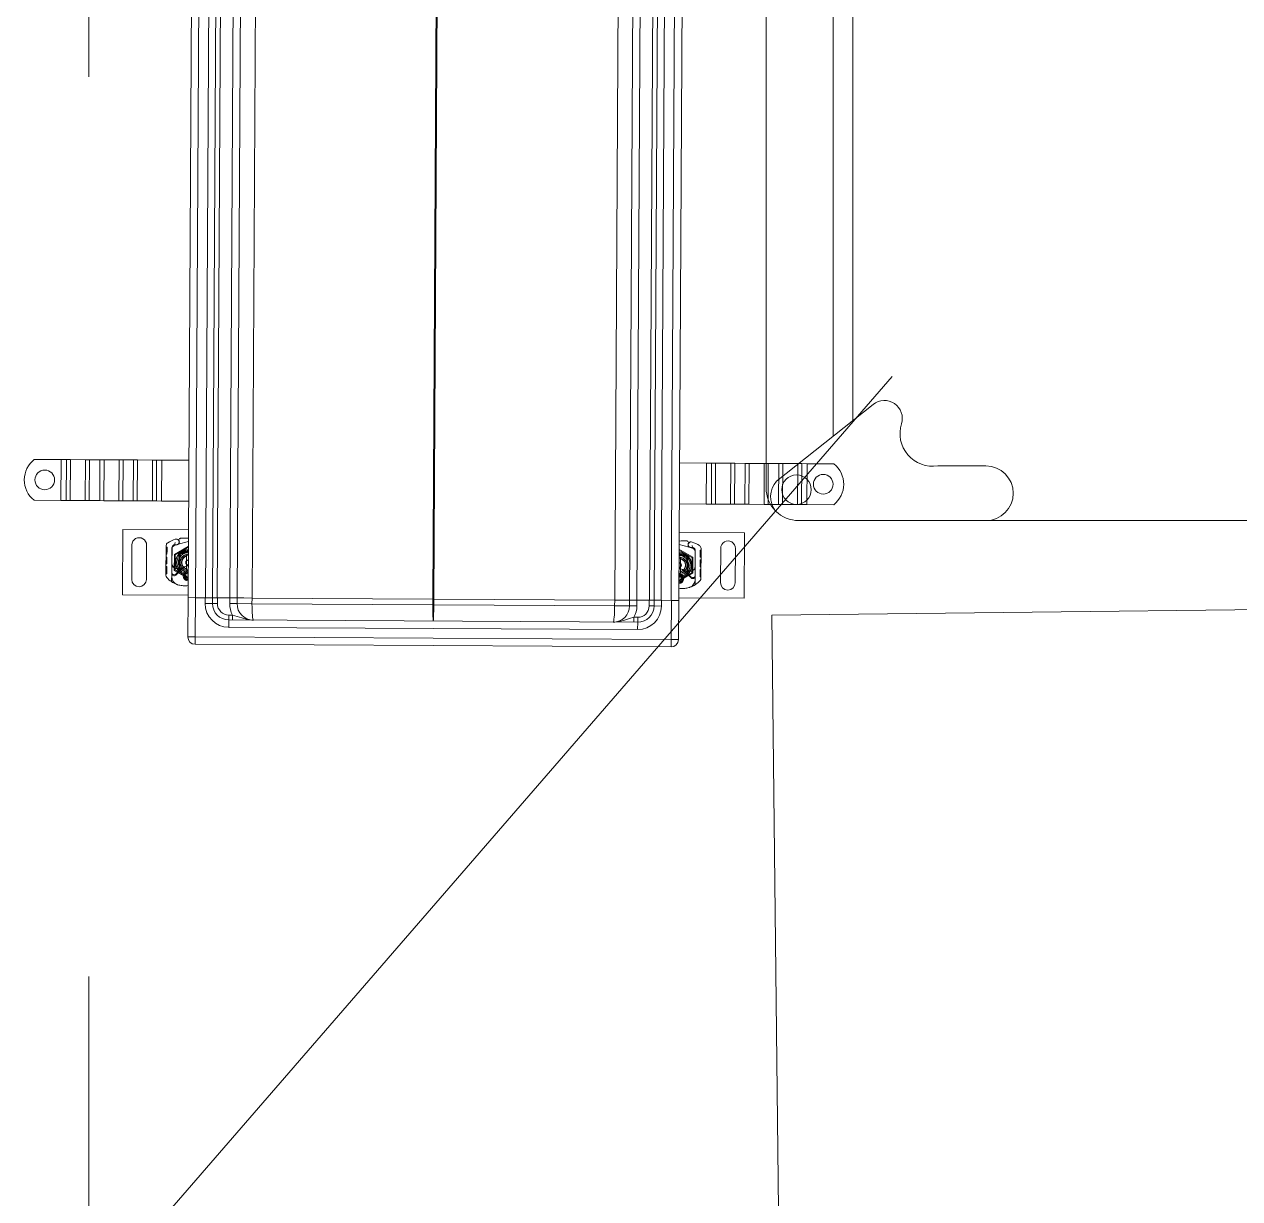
# Model space of a CAD drawing. Header units: millimetres. Extents: x -34838 to 729576, y -214038 to 121482.
# Drawn here: x 574447 to 575190, y -89583 to -88866 of the extents above; entities that cross this region are included whole.
import ezdxf

# ---------------------------------------------------------------- set-up
doc = ezdxf.new("R2010")
doc.units = ezdxf.units.MM
doc.header["$MEASUREMENT"] = 0
doc.linetypes.add('ШТРИХОВА 1_2', pattern=[1300, 750, -550])
doc.layers.add('0_Ном._пера__1', color=7, linetype='Continuous', lineweight=13)

msp = doc.modelspace()

# ---------------------------------------------------------------- linework, layer by layer
at = {"layer": '0_Ном._пера__1', "color": 7, "linetype": 'ШТРИХОВА 1_2', "lineweight": 13}
for p, q in [((574486.16, -88147.56), (574486.16, -89647.56)), ((574486.16, -88147.56), (575786.16, -89647.56)), ((574486.16, -89647.56), (575786.16, -88147.56))]:
    msp.add_line(p, q, dxfattribs=at)
at = {"layer": '0_Ном._пера__1', "color": 7, "linetype": 'Continuous', "lineweight": 13}
for p, q in [((574549.55, -88729.55), (574546.85, -89216.04)), ((574551.51, -89216.07), (574554.21, -88729.57)), ((574560.21, -88729.61), (574557.51, -89216.1)), ((574561.85, -89216.12), (574564.55, -88729.63)), ((574564.75, -89216.14), (574567.44, -88729.65)), ((574575.21, -88729.69), (574572.51, -89216.18)), ((574576.85, -89216.21), (574579.55, -88729.71)), ((574585.98, -89216.26), (574588.68, -88729.76)), ((574810.42, -88730.99), (574807.72, -89217.49)), ((574819.55, -88731.04), (574816.85, -89217.54)), ((574821.19, -89217.56), (574823.89, -88731.07)), ((574831.65, -88731.11), (574828.95, -89217.6)), ((574834.54, -88731.13), (574831.85, -89217.62)), ((574836.19, -89217.64), (574838.89, -88731.15)), ((574844.89, -88731.19), (574842.19, -89217.68)), ((574846.85, -89217.7), (574849.54, -88731.21)), ((574698.81, -88815.72), (574696.59, -89216.87)), ((574697.11, -89216.87), (574699.34, -88815.72)), ((574452.83, -89131.52), (574469.32, -89131.61)), ((574469.32, -89131.61), (574469.18, -89156.61)), ((574469.32, -89131.61), (574472.5, -89131.63)), ((574472.5, -89131.63), (574472.36, -89156.63)), ((574472.5, -89131.63), (574474.98, -89131.64)), ((574474.98, -89131.64), (574474.84, -89156.64)), ((574484.17, -89131.69), (574474.98, -89131.64)), ((574484.17, -89131.69), (574484.03, -89156.69)), ((574484.17, -89131.69), (574486.64, -89131.7)), ((574486.64, -89131.7), (574486.5, -89156.7)), ((574486.64, -89131.7), (574493.01, -89131.74)), ((574493.01, -89131.74), (574492.87, -89156.74)), ((574493.01, -89131.74), (574495.48, -89131.75)), ((574495.48, -89131.75), (574495.34, -89156.75)), ((574504.67, -89131.8), (574495.48, -89131.75)), ((574504.67, -89131.8), (574504.53, -89156.8)), ((574504.67, -89131.8), (574507.15, -89131.82)), ((574507.15, -89131.82), (574507.01, -89156.82)), ((574507.15, -89131.82), (574513.51, -89131.85)), ((574513.51, -89131.85), (574513.37, -89156.85)), ((574513.51, -89131.85), (574515.99, -89131.87)), ((574515.99, -89131.87), (574515.85, -89156.87)), ((574525.18, -89131.92), (574515.99, -89131.87)), ((574525.18, -89131.92), (574525.04, -89156.92)), ((574525.18, -89131.92), (574527.65, -89131.93)), ((574527.65, -89131.93), (574527.52, -89156.93)), ((574527.65, -89131.93), (574530.84, -89131.95)), ((574530.84, -89131.95), (574530.7, -89156.95)), ((574530.84, -89131.95), (574547.32, -89132.04)), ((574863.79, -89133.8), (574847.31, -89133.7)), ((574863.66, -89158.8), (574863.79, -89133.8)), ((574866.98, -89133.81), (574863.79, -89133.8)), ((574866.84, -89158.81), (574866.98, -89133.81)), ((574869.45, -89133.83), (574866.98, -89133.81)), ((574869.31, -89158.83), (574869.45, -89133.83)), ((574869.45, -89133.83), (574878.64, -89133.88)), ((574878.5, -89158.88), (574878.64, -89133.88)), ((574881.12, -89133.89), (574878.64, -89133.88)), ((574880.98, -89158.89), (574881.12, -89133.89)), ((574887.48, -89133.93), (574881.12, -89133.89)), ((574887.34, -89158.93), (574887.48, -89133.93)), ((574889.96, -89133.94), (574887.48, -89133.93)), ((574889.82, -89158.94), (574889.96, -89133.94)), ((574889.96, -89133.94), (574899.15, -89133.99)), ((574899.01, -89158.99), (574899.15, -89133.99)), ((574901.62, -89134.01), (574899.15, -89133.99)), ((574901.49, -89159.01), (574901.62, -89134.01)), ((574907.99, -89134.04), (574901.62, -89134.01)), ((574907.85, -89159.04), (574907.99, -89134.04)), ((574910.46, -89134.05), (574907.99, -89134.04)), ((574910.32, -89159.05), (574910.46, -89134.05)), ((574910.46, -89134.05), (574919.65, -89134.11)), ((574919.52, -89159.11), (574919.65, -89134.11)), ((574922.13, -89134.12), (574919.65, -89134.11)), ((574921.99, -89159.12), (574922.13, -89134.12)), ((574925.31, -89134.14), (574922.13, -89134.12)), ((574925.17, -89159.14), (574925.31, -89134.14)), ((574941.8, -89134.23), (574925.31, -89134.14)), ((574452.69, -89156.52), (574469.18, -89156.61)), ((574469.18, -89156.61), (574472.36, -89156.63)), ((574472.36, -89156.63), (574474.84, -89156.64)), ((574484.03, -89156.69), (574474.84, -89156.64)), ((574484.03, -89156.69), (574486.5, -89156.7)), ((574486.5, -89156.7), (574492.87, -89156.74)), ((574492.87, -89156.74), (574495.34, -89156.75)), ((574504.53, -89156.8), (574495.34, -89156.75)), ((574504.53, -89156.8), (574507.01, -89156.82)), ((574507.01, -89156.82), (574513.37, -89156.85)), ((574513.37, -89156.85), (574515.85, -89156.87)), ((574525.04, -89156.92), (574515.85, -89156.87)), ((574525.04, -89156.92), (574527.52, -89156.93)), ((574527.52, -89156.93), (574530.7, -89156.95)), ((574530.7, -89156.95), (574547.18, -89157.04)), ((574863.66, -89158.8), (574847.17, -89158.7)), ((574866.84, -89158.81), (574863.66, -89158.8)), ((574869.31, -89158.83), (574866.84, -89158.81)), ((574869.31, -89158.83), (574878.5, -89158.88)), ((574880.98, -89158.89), (574878.5, -89158.88)), ((574887.34, -89158.93), (574880.98, -89158.89)), ((574889.82, -89158.94), (574887.34, -89158.93)), ((574889.82, -89158.94), (574899.01, -89158.99)), ((574901.49, -89159.01), (574899.01, -89158.99)), ((574907.85, -89159.04), (574901.49, -89159.01)), ((574910.32, -89159.05), (574907.85, -89159.04)), ((574910.32, -89159.05), (574919.52, -89159.11)), ((574921.99, -89159.12), (574919.52, -89159.11)), ((574925.17, -89159.14), (574921.99, -89159.12)), ((574941.66, -89159.23), (574925.17, -89159.14)), ((574507.08, -89174.32), (574506.86, -89214.32)), ((574547.08, -89174.54), (574507.08, -89174.32)), ((574847.08, -89176.2), (574887.08, -89176.43)), ((574887.08, -89176.43), (574886.85, -89216.43)), ((574512.41, -89204.85), (574512.53, -89183.85)), ((574521.53, -89183.9), (574521.41, -89204.9)), ((574533.53, -89184.14), (574533.38, -89202.36)), ((574533.51, -89186.07), (574534.01, -89186.07)), ((574533.51, -89186.07), (574534.01, -89186.07)), ((574533.51, -89186.13), (574534.01, -89186.13)), ((574533.51, -89186.37), (574534.01, -89186.37)), ((574533.52, -89185.16), (574534.02, -89185.17)), ((574533.52, -89185.16), (574534.02, -89185.17)), ((574534, -89187.29), (574534.02, -89185.17)), ((574536.94, -89195.16), (574537.02, -89185.62)), ((574537.07, -89185.65), (574537.02, -89195.19)), ((574538.71, -89183.63), (574538.26, -89183.83)), ((574538.44, -89184.23), (574540.19, -89183.64)), ((574547.02, -89185.29), (574538.99, -89189.87)), ((574540.65, -89183.49), (574540.19, -89183.64)), ((574547.04, -89181.8), (574540.89, -89183.41)), ((574847.02, -89186.95), (574855, -89191.62)), ((574847.04, -89183.46), (574853.17, -89185.14)), ((574853.41, -89185.23), (574853.87, -89185.38)), ((574855.62, -89185.99), (574853.87, -89185.38)), ((574855.35, -89185.39), (574855.8, -89185.59)), ((574860.52, -89185.95), (574860.47, -89204.18)), ((574872.52, -89185.85), (574872.41, -89206.85)), ((574881.41, -89206.89), (574881.52, -89185.9)), ((574533.46, -89192.1), (574533.96, -89192.1)), ((574533.47, -89191.2), (574533.97, -89191.2)), ((574533.49, -89188.45), (574533.99, -89188.45)), ((574533.49, -89188.51), (574533.99, -89188.52)), ((574533.49, -89188.51), (574533.99, -89188.52)), ((574533.49, -89189.42), (574533.99, -89189.42)), ((574533.49, -89189.42), (574533.99, -89189.42)), ((574533.5, -89187.29), (574534, -89187.29)), ((574533.5, -89188.21), (574534, -89188.22)), ((574533.94, -89195.24), (574533.97, -89191.2)), ((574533.99, -89189.42), (574534, -89187.29)), ((574538.99, -89189.87), (574538.93, -89199.12)), ((574541.63, -89189.91), (574541.43, -89194.29)), ((574541.93, -89194.31), (574542.13, -89189.94)), ((574545.95, -89198.41), (574545.99, -89190.66)), ((574847.94, -89200.08), (574847.99, -89192.34)), ((574852.01, -89196.03), (574851.86, -89191.65)), ((574852.36, -89191.64), (574852.51, -89196.01)), ((574855, -89191.62), (574854.95, -89200.87)), ((574856.97, -89187.42), (574856.91, -89196.96)), ((574856.99, -89196.93), (574857.02, -89187.39)), ((574859.99, -89197.05), (574860, -89193.01)), ((574860.5, -89193.01), (574860, -89193.01)), ((574860.5, -89193.91), (574860, -89193.91)), ((574860.01, -89189.1), (574860.02, -89186.97)), ((574860.51, -89188.18), (574860.01, -89188.18)), ((574860.51, -89189.1), (574860.01, -89189.1)), ((574860.01, -89191.23), (574860.01, -89189.1)), ((574860.51, -89190.03), (574860.01, -89190.02)), ((574860.51, -89190.26), (574860.01, -89190.26)), ((574860.51, -89190.32), (574860.01, -89190.32)), ((574860.51, -89190.33), (574860.01, -89190.32)), ((574860.51, -89191.23), (574860.01, -89191.23)), ((574860.51, -89191.23), (574860.01, -89191.23)), ((574860.52, -89186.98), (574860.02, -89186.97)), ((574860.52, -89186.98), (574860.02, -89186.98)), ((574860.52, -89187.88), (574860.02, -89187.88)), ((574860.52, -89187.88), (574860.02, -89187.88)), ((574860.52, -89187.94), (574860.02, -89187.94)), ((574533.39, -89200.53), (574533.89, -89200.53)), ((574533.39, -89201.43), (574533.89, -89201.44)), ((574533.42, -89196.92), (574533.92, -89196.93)), ((574533.42, -89197.83), (574533.92, -89197.83)), ((574533.44, -89194.51), (574533.94, -89194.51)), ((574533.44, -89194.55), (574533.94, -89194.55)), ((574533.44, -89195.23), (574533.94, -89195.24)), ((574533.44, -89195.29), (574533.94, -89195.29)), ((574533.89, -89201.44), (574533.92, -89196.93)), ((574533.94, -89195.24), (574533.94, -89195.29)), ((574536.84, -89206.37), (574536.89, -89201.16)), ((574536.89, -89201.16), (574536.94, -89195.16)), ((574536.99, -89200.69), (574536.97, -89203.32)), ((574537.01, -89195.85), (574536.99, -89200.69)), ((574537.02, -89195.19), (574537.01, -89195.85)), ((574538.93, -89199.12), (574546.92, -89203.79)), ((574539.32, -89201.67), (574541.6, -89199.42)), ((574543.87, -89197.88), (574539.44, -89202.24)), ((574541.9, -89197.59), (574541.4, -89198.15)), ((574541.42, -89194.51), (574541.41, -89197.07)), ((574541.41, -89197.07), (574541.41, -89197.14)), ((574541.9, -89198.18), (574541.9, -89197.59)), ((574541.9, -89198.71), (574541.9, -89198.18)), ((574541.91, -89197.08), (574541.92, -89194.51)), ((574541.91, -89197.08), (574541.91, -89197.11)), ((574544.68, -89201.76), (574544.67, -89203.7)), ((574545.17, -89203.7), (574545.18, -89201.76)), ((574854.95, -89200.87), (574846.92, -89205.45)), ((574850.03, -89199.58), (574854.41, -89203.99)), ((574851.99, -89200.43), (574852, -89199.9)), ((574852, -89198.8), (574852.02, -89196.23)), ((574852, -89198.8), (574852, -89198.83)), ((574852, -89199.9), (574852, -89199.31)), ((574852, -89199.31), (574852.49, -89199.87)), ((574854.53, -89203.42), (574852.28, -89201.14)), ((574852.52, -89196.23), (574852.5, -89198.8)), ((574852.5, -89198.8), (574852.5, -89198.87)), ((574856.91, -89197.62), (574856.88, -89202.46)), ((574856.91, -89196.96), (574856.91, -89197.62)), ((574856.97, -89202.93), (574856.99, -89196.93)), ((574859.97, -89203.24), (574859.99, -89198.74)), ((574860.48, -89199.64), (574859.98, -89199.64)), ((574860.49, -89196.32), (574859.99, -89196.32)), ((574860.49, -89196.36), (574859.99, -89196.36)), ((574859.99, -89197.05), (574859.99, -89197.1)), ((574860.49, -89197.05), (574859.99, -89197.05)), ((574860.49, -89197.1), (574859.99, -89197.1)), ((574860.49, -89198.74), (574859.99, -89198.74)), ((574848.67, -89205.38), (574848.68, -89203.45)), ((574849.18, -89203.45), (574849.17, -89205.38)), ((574856.88, -89202.46), (574856.87, -89205.09)), ((574856.96, -89208.15), (574856.97, -89202.93)), ((574860.47, -89203.25), (574859.97, -89203.24)), ((574860.48, -89202.34), (574859.98, -89202.34)), ((574506.86, -89214.32), (574546.86, -89214.54)), ((574546.85, -89216.04), (574546.72, -89240.04)), ((574546.85, -89216.04), (574551.35, -89216.06)), ((574551.22, -89240.06), (574551.35, -89216.06)), ((574557.35, -89216.1), (574551.35, -89216.06)), ((574557.33, -89219.6), (574557.35, -89216.1)), ((574561.85, -89216.12), (574557.35, -89216.1)), ((574561.85, -89216.12), (574561.83, -89219.62)), ((574561.85, -89216.12), (574564.85, -89216.14)), ((574564.85, -89216.14), (574564.83, -89219.64)), ((574572.35, -89216.18), (574564.85, -89216.14)), ((574572.33, -89219.68), (574572.35, -89216.18)), ((574576.85, -89216.21), (574572.35, -89216.18)), ((574576.85, -89216.21), (574576.83, -89219.71)), ((574580.5, -89216.23), (574585.98, -89216.26)), ((574585.98, -89216.26), (574585.96, -89219.76)), ((574696.59, -89216.87), (574585.98, -89216.26)), ((574886.85, -89216.43), (574846.86, -89216.2)), ((574561.83, -89219.62), (574557.33, -89219.6)), ((574561.83, -89219.62), (574564.83, -89219.64)), ((574576.83, -89219.71), (574572.33, -89219.68)), ((574576.83, -89219.71), (574585.96, -89219.76)), ((574585.96, -89219.76), (574696.57, -89220.37)), ((574696.57, -89220.37), (574696.59, -89216.87)), ((574697.09, -89220.37), (574696.57, -89220.37)), ((574696.59, -89216.87), (574697.11, -89216.87)), ((574697.11, -89216.87), (574697.09, -89220.37)), ((574807.7, -89220.99), (574697.09, -89220.37)), ((574697.11, -89216.87), (574807.72, -89217.49)), ((574807.72, -89217.49), (574807.7, -89220.99)), ((574816.83, -89221.04), (574807.7, -89220.99)), ((574813.2, -89217.52), (574807.72, -89217.49)), ((574816.85, -89217.54), (574816.83, -89221.04)), ((574816.83, -89221.04), (574821.33, -89221.06)), ((574816.85, -89217.54), (574821.35, -89217.56)), ((574821.33, -89221.06), (574821.35, -89217.56)), ((574821.35, -89217.56), (574828.85, -89217.6)), ((574828.85, -89217.6), (574828.83, -89221.1)), ((574831.83, -89221.12), (574828.83, -89221.1)), ((574831.85, -89217.62), (574828.85, -89217.6)), ((574831.83, -89221.12), (574831.85, -89217.62)), ((574836.33, -89221.15), (574831.83, -89221.12)), ((574836.35, -89217.65), (574831.85, -89217.62)), ((574836.35, -89217.65), (574836.33, -89221.15)), ((574836.35, -89217.65), (574842.35, -89217.68)), ((574842.35, -89217.68), (574842.21, -89241.68)), ((574842.35, -89217.68), (574846.85, -89217.7)), ((574846.71, -89241.7), (574846.85, -89217.7)), ((574571.78, -89229.68), (574571.75, -89234.18)), ((574571.78, -89229.68), (574571.79, -89226.68)), ((574571.78, -89229.68), (574821.77, -89231.06)), ((574571.79, -89226.68), (574574.09, -89226.69)), ((574574.08, -89229.69), (574574.09, -89226.69)), ((574819.47, -89231.05), (574819.49, -89228.05)), ((574821.79, -89228.06), (574819.49, -89228.05)), ((574821.75, -89235.56), (574821.77, -89231.06)), ((574821.77, -89231.06), (574821.79, -89228.06)), ((574821.75, -89235.56), (574571.75, -89234.18)), ((574551.22, -89240.06), (574546.72, -89240.04)), ((574551.22, -89240.06), (574551.19, -89244.56)), ((574842.19, -89246.18), (574551.19, -89244.56)), ((574551.22, -89240.06), (574842.21, -89241.68)), ((574842.19, -89246.18), (574842.21, -89241.68)), ((574846.71, -89241.7), (574842.21, -89241.68))]:
    msp.add_line(p, q, dxfattribs=at)
msp.add_lwpolyline([(574900.26, -88341.94), (574900.26, -89148.94, 0.414214), (574920.26, -89168.94), (575671.26, -89168.94), (575671.26, -88321.94), (574920.26, -88321.94, 0.414214)], format="xyb", close=True, dxfattribs=at)
for points in [[(574953.25, -88321.94), (574953.25, -89107.79)], [(574941.23, -88617.33), (574941.23, -89117.37)]]:
    msp.add_lwpolyline(points, dxfattribs=at)
for points in [[(574906.69, -89144.86), (574965.73, -89097.86, -0.738897), (574983.06, -89109.73, 0.554237), (575005.22, -89135.52), (575034.68, -89135.52, -1), (575034.68, -89168.94)], [(574906.69, -89144.86, 0.371253), (574906.11, -89163.09)]]:
    msp.add_lwpolyline(points, format="xyb", dxfattribs=at)
at = {"layer": '0_Ном._пера__1', "color": 7, "linetype": 'Continuous', "lineweight": 13, "flags": 128}
for points in [[(574538.5, -89189.59), (574547.03, -89184.73)], [(574539.01, -89182.32), (574538.93, -89182.6), (574538.88, -89182.88), (574538.85, -89183.2), (574538.83, -89183.4), (574538.83, -89183.47)], [(574540.74, -89183.46), (574540.65, -89183.49)], [(574540.87, -89183.41), (574540.74, -89183.46)], [(574540.89, -89183.41), (574540.86, -89183.42)], [(574541.35, -89181.1), (574541.46, -89181.4), (574541.54, -89182.01), (574541.47, -89182.45), (574541.37, -89182.75), (574541.11, -89183.17)], [(574542.15, -89179.67), (574541.76, -89180.03)], [(574547, -89186.75), (574545.25, -89187.04), (574542.77, -89188.83)], [(574855.49, -89191.34), (574847.02, -89186.39)], [(574851.95, -89181.39), (574852.33, -89181.75)], [(574852.74, -89182.83), (574852.62, -89183.13), (574852.54, -89183.73), (574852.6, -89184.18), (574852.7, -89184.47), (574852.96, -89184.9)], [(574853.17, -89185.14), (574853.2, -89185.15)], [(574853.21, -89185.14), (574853.32, -89185.19)], [(574853.32, -89185.19), (574853.41, -89185.23)], [(574855.06, -89184.07), (574855.13, -89184.36), (574855.18, -89184.63), (574855.21, -89184.96), (574855.23, -89185.16), (574855.23, -89185.23)], [(574538.44, -89199.4), (574538.5, -89189.59)], [(574542.45, -89188.65), (574543.98, -89188.75)], [(574542.52, -89189.19), (574542.64, -89189), (574542.77, -89188.82)], [(574543.98, -89188.75), (574543.93, -89188.75), (574543.3, -89188.79), (574542.77, -89189.02), (574542.67, -89189.09)], [(574543.39, -89189.02), (574543.72, -89189.02), (574544.06, -89189.09)], [(574543.98, -89189.18), (574543.69, -89189.1), (574543.4, -89189.02)], [(574547.01, -89187.28), (574545.48, -89187.67), (574543.98, -89188.75)], [(574543.98, -89188.75), (574547.01, -89187.28)], [(574544.09, -89189.07), (574544.04, -89188.91), (574543.98, -89188.75)], [(574543.98, -89189.18), (574544.06, -89189.09)], [(574544.09, -89189.07), (574547.01, -89187.89)], [(574545.99, -89190.66), (574546, -89189.64)], [(574846.99, -89188.42), (574848.74, -89188.72), (574851.22, -89190.54)], [(574849.91, -89190.76), (574847, -89189.55)], [(574847.01, -89188.94), (574848.53, -89189.35), (574850.02, -89190.45)], [(574850.02, -89190.45), (574847.01, -89188.94)], [(574847.99, -89192.34), (574847.99, -89191.31)], [(574849.91, -89190.76), (574849.96, -89190.6), (574850.02, -89190.45)], [(574850.6, -89190.72), (574850.28, -89190.72), (574849.94, -89190.79)], [(574850.01, -89190.87), (574849.94, -89190.79)], [(574850.01, -89190.87), (574850.31, -89190.8), (574850.6, -89190.73)], [(574851.56, -89190.36), (574850.02, -89190.45)], [(574850.02, -89190.45), (574850.07, -89190.44), (574850.7, -89190.49), (574851.23, -89190.73), (574851.33, -89190.8)], [(574851.48, -89190.9), (574851.36, -89190.72), (574851.23, -89190.53)], [(574855.44, -89201.16), (574855.49, -89191.34)], [(574546.92, -89204.36), (574538.44, -89199.4)], [(574541.41, -89197.14), (574541.41, -89197.47), (574541.4, -89197.66), (574541.4, -89197.82), (574541.4, -89198.06), (574541.4, -89198.13), (574541.4, -89198.15)], [(574541.9, -89197.59), (574541.9, -89197.58), (574541.9, -89197.55), (574541.9, -89197.44), (574541.91, -89197.37), (574541.91, -89197.28), (574541.91, -89197.11)], [(574545.94, -89199.43), (574545.95, -89198.41)], [(574846.91, -89206.02), (574855.44, -89201.16)], [(574847.94, -89201.11), (574847.94, -89200.08)], [(574852, -89199.31), (574852, -89199.3), (574852, -89199.27), (574852, -89199.16), (574852, -89199.09), (574852, -89199), (574852, -89198.83)], [(574852.5, -89198.87), (574852.5, -89199.2), (574852.5, -89199.38), (574852.5, -89199.55), (574852.49, -89199.79), (574852.49, -89199.85), (574852.49, -89199.87)], [(574540.49, -89208.13), (574541.88, -89208.48), (574543.22, -89208.7), (574543.89, -89208.76), (574545.27, -89208.79)], [(574576.85, -89216.21), (574577.49, -89216.21), (574579.48, -89216.23), (574581.07, -89216.24)], [(574853.29, -89209.86), (574851.9, -89210.2), (574850.57, -89210.4), (574849.89, -89210.46), (574848.51, -89210.47)], [(574812.63, -89217.52), (574814.22, -89217.53), (574816.21, -89217.54), (574816.85, -89217.54)], [(574574.09, -89226.69), (574576.86, -89227.48), (574579.79, -89228.45), (574583.1, -89229.36), (574584.91, -89229.65), (574585.84, -89229.73), (574586.78, -89229.76)], [(574819.49, -89228.05), (574816.71, -89228.81), (574813.78, -89229.74), (574810.46, -89230.62), (574808.64, -89230.89), (574807.71, -89230.96), (574806.77, -89230.98)]]:
    msp.add_lwpolyline(points, dxfattribs=at)
at = {"layer": '0_Ном._пера__1', "color": 7, "linetype": 'Continuous', "lineweight": 13}
msp.add_lwpolyline([(574903.76, -89226.68), (575823.7, -89216.22), (575828.25, -89616.2), (574908.3, -89626.65)], close=True, dxfattribs=at)
for centre, radius in [((574459.25, -89144.05), 6), ((574918.89, -89150.02), 9), ((574935.24, -89146.69), 6)]:
    msp.add_circle(centre, radius, dxfattribs=at)
for centre, radius, start, end in [((574462.75, -89144.07), 16, 128.30713, 231.05748), ((574931.74, -89146.67), 16, 308.30713, 51.05748), ((574517.03, -89183.87), 4.5, 359.6823, 179.6823), ((574535.53, -89184.16), 2, 121.51275, 179.5197), ((574546.93, -89202.74), 23.8, 109.26675, 121.51275), ((574539.12, -89185.64), 2.1, 114.53576, 179.5197), ((574539.07, -89185.66), 2, 113.97336, 179.68231), ((574539.07, -89186.12), 2, 108.41251, 179.6823), ((574546.93, -89202.74), 20.9, 112.78753, 114.53538), ((574538.84, -89183.9), 0.3, 69.75093, 113.97337), ((574539.65, -89181.93), 1.75, 242.08612, 109.26676), ((574539.59, -89181.85), 1.89, 249.75093, 288.4125), ((574546.97, -89194.54), 7.8, 89.6823, 269.6823), ((574546.97, -89194.54), 7.65, 89.68231, 269.68231), ((574540.33, -89182.54), 1, 288.41252, 321.0811), ((574539.59, -89181.95), 1.95, 321.08109, 25.73406), ((574542.25, -89180.67), 1, 95.51221, 205.73405), ((574544.27, -89201.57), 22, 82.72032, 95.51221), ((574849.59, -89203.26), 22, 83.8524, 96.64429), ((574851.84, -89182.38), 1, 333.63056, 83.8524), ((574854.49, -89183.69), 1.95, 153.63055, 218.28353), ((574854.43, -89183.67), 1.75, 70.09785, 297.27849), ((574853.74, -89184.28), 1, 218.28352, 250.9521), ((574854.49, -89183.6), 1.89, 250.9521, 289.61367), ((574846.92, -89204.4), 23.8, 57.85186, 70.09786), ((574855.22, -89185.66), 0.3, 65.39125, 109.61369), ((574846.92, -89204.4), 20.9, 64.82859, 66.5764), ((574854.96, -89187.88), 2, 359.6823, 70.9521), ((574854.97, -89187.41), 2, 359.68231, 65.39125), ((574854.92, -89187.39), 2.1, 359.8449, 64.82885), ((574858.52, -89185.95), 2, 359.84491, 57.85186), ((574877.02, -89185.87), 4.5, 359.6823, 179.6823), ((574546.97, -89194.54), 6.94, 89.68231, 269.6823), ((574546.97, -89194.54), 6, 89.68231, 269.68231), ((574546.97, -89194.54), 5.55, 177.38987, 179.68231), ((574543.12, -89189.98), 1.5, 74.38293, 177.38986), ((574546.97, -89194.54), 5.05, 177.38987, 179.68231), ((574546.97, -89194.54), 5, 89.68231, 269.68231), ((574546.97, -89194.54), 5, 101.21926, 258.14535), ((574543.12, -89189.98), 1, 74.35297, 177.38986), ((574546.97, -89194.54), 4.19, 89.6823, 269.6823), ((574546.97, -89194.54), 4, 104.15981, 255.2048), ((574546.97, -89194.54), 1.5, 89.68231, 269.68231), ((574546.97, -89194.54), 1.4, 89.6823, 269.6823), ((574546.97, -89194.54), 5, 89.68231, 101.21926), ((574846.97, -89196.2), 7.8, 269.6823, 89.6823), ((574846.97, -89196.2), 7.65, 269.6823, 89.6823), ((574846.97, -89196.2), 6.94, 269.68231, 89.68231), ((574846.97, -89196.2), 6, 269.6823, 89.6823), ((574846.97, -89196.2), 5, 269.6823, 89.6823), ((574846.97, -89196.2), 4.19, 269.6823, 89.6823), ((574846.97, -89196.2), 5, 78.14535, 89.68231), ((574846.97, -89196.2), 5, 281.21926, 78.14535), ((574846.97, -89196.2), 4, 284.15981, 75.2048), ((574850.86, -89191.69), 1.5, 1.97475, 104.98168), ((574850.86, -89191.69), 1, 1.97474, 105.01164), ((574538.39, -89201.17), 1.5, 179.51971, 314.49795), ((574539.94, -89195.18), 3, 179.5197, 260.11413), ((574538.36, -89200.69), 1.37, 179.68231, 314.66055), ((574539.92, -89195.2), 2.9, 179.68231, 260.27674), ((574540.8, -89190.26), 8, 260.11413, 299.88687), ((574540.76, -89190.27), 7.9, 260.27674, 274.66683), ((574540.9, -89198.71), 1, 314.66055, 359.68231), ((574546.97, -89194.54), 5.05, 179.6823, 221.53762), ((574546.97, -89194.54), 5.05, 221.53762, 269.6823), ((574547.03, -89201.09), 4.5, 119.88687, 134.49795), ((574546.93, -89202.74), 3, 89.68231, 269.68231), ((574546.93, -89202.74), 2.5, 89.68231, 269.68231), ((574545.18, -89201.76), 0.5, 150.72729, 179.68231), ((574547.03, -89201.09), 4.5, 90.84142, 119.88687), ((574546.93, -89202.74), 2, 89.6823, 150.72727), ((574546.97, -89194.54), 5, 258.14535, 269.68231), ((574846.92, -89204.4), 3, 269.6823, 89.6823), ((574846.97, -89196.2), 5.05, 269.6823, 317.82699), ((574846.97, -89196.2), 5, 269.6823, 281.21926), ((574846.84, -89202.76), 4.5, 59.47774, 88.5232), ((574846.97, -89196.2), 1.5, 269.6823, 89.6823), ((574846.97, -89196.2), 1.4, 269.68231, 89.68231), ((574853.19, -89191.99), 8, 239.47774, 279.25048), ((574846.84, -89202.76), 4.5, 44.86666, 59.47776), ((574846.97, -89196.2), 5.05, 317.82699, 359.68231), ((574852.99, -89200.44), 1, 179.6823, 224.70406), ((574846.97, -89196.2), 5.05, 359.68231, 1.97475), ((574853.22, -89192.01), 7.9, 264.69777, 279.08787), ((574846.97, -89196.2), 5.55, 359.68231, 1.97475), ((574853.99, -89196.92), 3, 279.25047, 359.84491), ((574854.01, -89196.94), 2.9, 279.08787, 359.68231), ((574516.91, -89204.87), 4.5, 179.6823, 359.6823), ((574535.38, -89202.38), 2, 179.5197, 219.56952), ((574544.63, -89194.74), 14, 219.56952, 250.94858), ((574541.97, -89203.35), 5, 179.6823, 247.62684), ((574544.95, -89193.79), 15, 250.94858, 271.12831), ((574541.97, -89203.35), 5, 247.62684, 252.79857), ((574545.17, -89203.7), 0.5, 179.68231, 208.63734), ((574546.93, -89202.74), 2, 208.63734, 269.6823), ((574545.13, -89202.79), 6, 271.12832, 287.07204), ((574846.92, -89204.4), 2.5, 269.6823, 89.6823), ((574846.92, -89204.4), 2, 269.68231, 330.72727), ((574846.92, -89204.4), 2, 28.63734, 89.68231), ((574848.67, -89205.38), 0.5, 330.72729, 359.68231), ((574848.68, -89203.44), 0.5, 359.68231, 28.63734), ((574851.87, -89205.07), 5, 291.73777, 359.6823), ((574849.31, -89196.43), 14, 288.41603, 319.79509), ((574855.47, -89202.93), 1.5, 224.86667, 359.8449), ((574855.51, -89202.45), 1.37, 224.70406, 359.6823), ((574858.47, -89204.17), 2, 319.79509, 359.84491), ((574876.91, -89206.87), 4.5, 179.6823, 359.6823), ((574848.71, -89204.47), 6, 252.29257, 268.23629), ((574848.99, -89195.48), 15, 268.23629, 288.41603), ((574851.87, -89205.07), 5, 286.56605, 291.73778), ((574571.83, -89219.68), 14.5, 179.6823, 269.6823), ((574571.83, -89219.68), 10, 179.6823, 269.6823), ((574571.83, -89219.68), 7, 179.68231, 269.6823), ((574586.83, -89219.76), 14.5, 179.6823, 208.54804), ((574586.83, -89219.76), 10, 179.6823, 269.6823), ((574806.83, -89220.98), 10, 269.6823, 359.6823), ((574806.83, -89220.98), 14.5, 330.81657, 359.6823), ((574821.83, -89221.06), 14.5, 269.6823, 359.6823), ((574821.83, -89221.06), 10, 269.6823, 359.6823), ((574821.83, -89221.06), 7, 269.6823, 359.6823), ((574551.22, -89240.06), 4.5, 179.6823, 269.6823), ((574842.21, -89241.68), 4.5, 269.6823, 359.6823)]:
    msp.add_arc(centre, radius, start, end, dxfattribs=at)
for centre, major_axis, ratio, start_param, end_param in [((574543.31, -89189.67), (-1.12, 0.68), 0.865496, 4.64047, 5.024928), ((574546.7, -89191.74), (-2.82, -2.75), 0.948675, 4.712185, 4.722398), ((574847.28, -89193.41), (-2.79, 2.78), 0.948675, 4.70238, 4.712593), ((574850.68, -89191.38), (-1.13, -0.67), 0.865496, 4.39985, 4.784308), ((574586.83, -89219.76), (-0.06, -10), 0.087156, 4.712389, 6.283185), ((574696.83, -89220.37), (0.06, 10), 0.026147, 1.570796, 3.141593), ((574696.83, -89220.37), (-0.06, -10), 0.026147, 0, 1.570796), ((574806.83, -89220.98), (-0.06, -10), 0.087156, 0, 1.570796)]:
    msp.add_ellipse(centre, major_axis=major_axis, ratio=ratio, start_param=start_param, end_param=end_param, dxfattribs=at)

doc.saveas('drawing.dxf')
